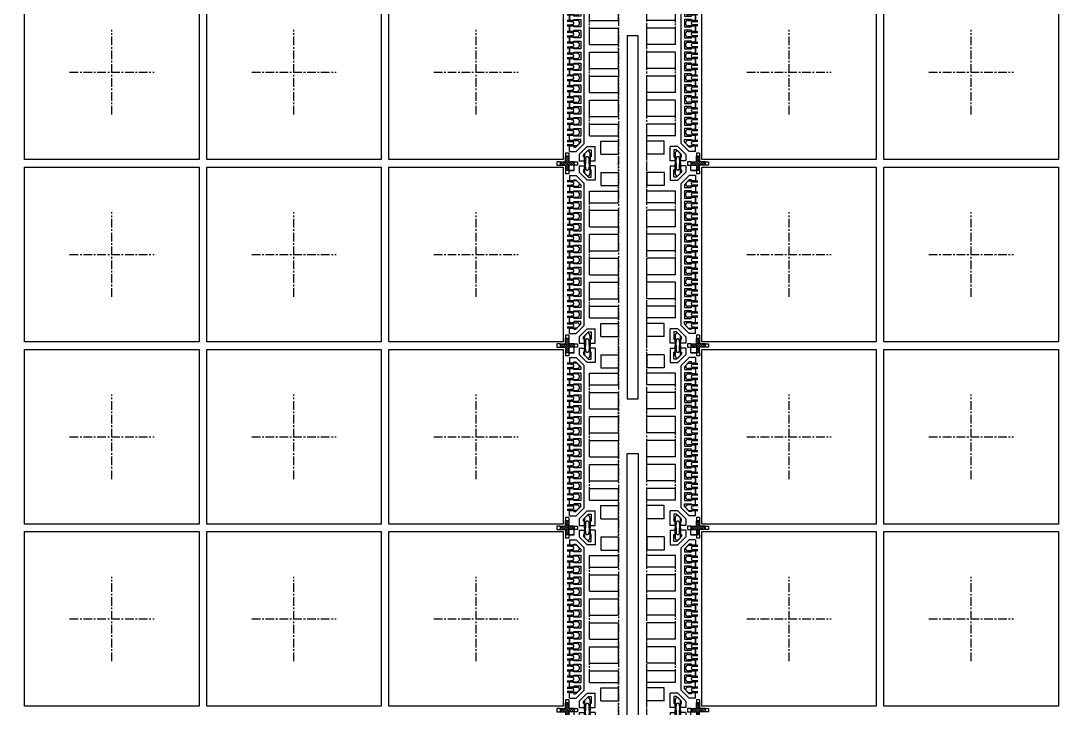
# Model space of a CAD drawing. Extents: x 0 to 864, y 0 to 559.
# Drawn here: x 283.6 to 379.1, y 269.1 to 332.1 of the extents above; entities that cross this region are included whole.
import ezdxf

# ---------------------------------------------------------------- set-up
doc = ezdxf.new("R2010")
doc.units = 0
doc.header["$LTSCALE"] = 12.7
doc.header["$MEASUREMENT"] = 0
for name, pattern in [('CENTER', [2, 1.25, -0.25, 0.25, -0.25]), ('HIDDEN', [0.375, 0.25, -0.125]), ('PHANTOM', [2.5, 1.25, -0.25, 0.25, -0.25, 0.25, -0.25])]:
    doc.linetypes.add(name, pattern=pattern)
doc.layers.get('0').update_dxf_attribs({"linetype": 'CONTINUOUS'})
for name, color, linetype in [('SH-01_CENTER', 2, 'CENTER'), ('SH-01_HATCH', 10, 'CONTINUOUS'), ('SH-01_HIDDEN', 6, 'HIDDEN'), ('SH-01_MISC', 5, 'CONTINUOUS'), ('SH-01_OBJECT', 7, 'CONTINUOUS'), ('SH-01_PHANTOM', 1, 'PHANTOM')]:
    doc.layers.add(name, color=color, linetype=linetype)

# ---------------------------------------------------------------- blocks, each defined once
blk = doc.blocks.new('*U61')
at = {"layer": 'SH-01_CENTER', "ltscale": 0.05}
for p, q in [((0, -3.875), (0, 3.875)), ((-3.875, 0), (3.875, 0))]:
    blk.add_line(p, q, dxfattribs=at)
at = {"layer": 'SH-01_MISC', "ltscale": 0.05}
blk.add_lwpolyline([(-8, 8), (8, 8), (8, -8), (-8, -8)], close=True, dxfattribs=at)
blk = doc.blocks.new('*U62')
at = {"color": 0, "linetype": 'ByBlock', "lineweight": -2, "transparency": 16777216}
for p in [(133.6, 66.8), (150.3, 66.8), (167, 66.8), (133.6, 50.1), (150.3, 50.1), (167, 50.1), (133.6, 33.4), (150.3, 33.4), (167, 33.4), (133.6, 16.7), (150.3, 16.7), (167, 16.7)]:
    blk.add_blockref('*U61', p, dxfattribs=at)
blk = doc.blocks.new('*U59')
at = {"layer": 'SH-01_CENTER', "ltscale": 0.05}
for p, q in [((0, -3.875), (0, 3.875)), ((-3.875, 0), (3.875, 0))]:
    blk.add_line(p, q, dxfattribs=at)
at = {"layer": 'SH-01_MISC', "ltscale": 0.05}
blk.add_lwpolyline([(-8, 8), (8, 8), (8, -8), (-8, -8)], close=True, dxfattribs=at)
blk = doc.blocks.new('*U60')
at = {"color": 0, "linetype": 'ByBlock', "lineweight": -2, "transparency": 16777216}
for p in [(0, 66.8), (16.7, 66.8), (0, 50.1), (16.7, 50.1), (0, 33.4), (16.7, 33.4), (0, 16.7), (16.7, 16.7)]:
    blk.add_blockref('*U59', p, dxfattribs=at)
blk = doc.blocks.new('A$C1BB75304')
at = {"layer": 'SH-01_HIDDEN'}
for p, q in [((1.68, 16.78), (1.68, 15.887)), ((1.68, 15.887), (1.68, 16.43)), ((1.77, 16.33), (1.77, 16.78)), ((1.77, 16.43), (1.77, 16.33)), ((2.09, 16.78), (2.09, 16.33)), ((2.09, 16.33), (2.09, 16.43)), ((2.18, 15.87), (2.18, 16.78)), ((2.18, 16.43), (2.18, 15.87)), ((9.98, 15.87), (9.98, 16.78)), ((9.98, 16.43), (9.98, 15.87)), ((10.07, 16.78), (10.07, 16.33)), ((10.07, 16.33), (10.07, 16.43)), ((10.39, 16.33), (10.39, 16.78)), ((10.39, 16.43), (10.39, 16.33)), ((10.48, 16.78), (10.48, 15.887)), ((10.48, 15.887), (10.48, 16.43)), ((1.937, 15.63), (1.69, 15.877)), ((10.223, 15.63), (10.47, 15.877)), ((0.973, 15.18), (0.08, 15.18)), ((0.53, 15.09), (0.08, 15.09)), ((0.08, 14.77), (0.53, 14.77)), ((0.08, 14.68), (0.99, 14.68)), ((0.973, 15.18), (0.43, 15.18)), ((0.43, 15.09), (0.53, 15.09)), ((0.53, 14.77), (0.43, 14.77)), ((0.43, 14.68), (0.99, 14.68)), ((1.23, 14.923), (0.983, 15.17)), ((10.93, 14.923), (11.177, 15.17)), ((11.73, 14.68), (11.17, 14.68)), ((12.08, 14.68), (11.17, 14.68)), ((11.187, 15.18), (11.73, 15.18)), ((11.187, 15.18), (12.08, 15.18)), ((11.73, 15.09), (11.63, 15.09)), ((11.63, 15.09), (12.08, 15.09)), ((11.63, 14.77), (11.73, 14.77)), ((12.08, 14.77), (11.63, 14.77)), ((0.99, 14.18), (0.08, 14.18)), ((0.53, 14.09), (0.08, 14.09)), ((0.08, 13.77), (0.53, 13.77)), ((0.08, 13.68), (0.99, 13.68)), ((0.99, 14.18), (0.43, 14.18)), ((0.43, 14.09), (0.53, 14.09)), ((0.53, 13.77), (0.43, 13.77)), ((0.43, 13.68), (0.99, 13.68)), ((11.17, 14.18), (11.73, 14.18)), ((11.17, 14.18), (12.08, 14.18)), ((11.73, 13.68), (11.17, 13.68)), ((12.08, 13.68), (11.17, 13.68)), ((11.73, 14.09), (11.63, 14.09)), ((11.63, 14.09), (12.08, 14.09)), ((11.63, 13.77), (11.73, 13.77)), ((12.08, 13.77), (11.63, 13.77)), ((0.99, 13.18), (0.08, 13.18)), ((0.53, 13.09), (0.08, 13.09)), ((0.08, 12.77), (0.53, 12.77)), ((0.08, 12.68), (0.99, 12.68)), ((0.99, 13.18), (0.43, 13.18)), ((0.43, 13.09), (0.53, 13.09)), ((0.53, 12.77), (0.43, 12.77)), ((0.43, 12.68), (0.99, 12.68)), ((11.17, 13.18), (11.73, 13.18)), ((11.17, 13.18), (12.08, 13.18)), ((11.73, 12.68), (11.17, 12.68)), ((12.08, 12.68), (11.17, 12.68)), ((11.73, 13.09), (11.63, 13.09)), ((11.63, 13.09), (12.08, 13.09)), ((11.63, 12.77), (11.73, 12.77)), ((12.08, 12.77), (11.63, 12.77)), ((0.99, 12.18), (0.08, 12.18)), ((0.53, 12.09), (0.08, 12.09)), ((0.08, 11.77), (0.53, 11.77)), ((0.08, 11.68), (0.99, 11.68)), ((0.99, 12.18), (0.43, 12.18)), ((0.43, 12.09), (0.53, 12.09)), ((0.53, 11.77), (0.43, 11.77)), ((0.43, 11.68), (0.99, 11.68)), ((11.17, 12.18), (11.73, 12.18)), ((11.17, 12.18), (12.08, 12.18)), ((11.73, 11.68), (11.17, 11.68)), ((12.08, 11.68), (11.17, 11.68)), ((11.73, 12.09), (11.63, 12.09)), ((11.63, 12.09), (12.08, 12.09)), ((11.63, 11.77), (11.73, 11.77)), ((12.08, 11.77), (11.63, 11.77)), ((0.99, 11.18), (0.08, 11.18)), ((0.53, 11.09), (0.08, 11.09)), ((0.08, 10.77), (0.53, 10.77)), ((0.08, 10.68), (0.99, 10.68)), ((0.99, 11.18), (0.43, 11.18)), ((0.43, 11.09), (0.53, 11.09)), ((0.53, 10.77), (0.43, 10.77)), ((0.43, 10.68), (0.99, 10.68)), ((11.17, 11.18), (11.73, 11.18)), ((11.17, 11.18), (12.08, 11.18)), ((11.73, 10.68), (11.17, 10.68)), ((12.08, 10.68), (11.17, 10.68)), ((11.73, 11.09), (11.63, 11.09)), ((11.63, 11.09), (12.08, 11.09)), ((11.63, 10.77), (11.73, 10.77)), ((12.08, 10.77), (11.63, 10.77)), ((0.99, 10.18), (0.08, 10.18)), ((0.53, 10.09), (0.08, 10.09)), ((0.08, 9.77), (0.53, 9.77)), ((0.08, 9.68), (0.99, 9.68)), ((0.99, 10.18), (0.43, 10.18)), ((0.43, 10.09), (0.53, 10.09)), ((0.53, 9.77), (0.43, 9.77)), ((0.43, 9.68), (0.99, 9.68)), ((11.17, 10.18), (11.73, 10.18)), ((11.17, 10.18), (12.08, 10.18)), ((11.73, 9.68), (11.17, 9.68)), ((12.08, 9.68), (11.17, 9.68)), ((11.73, 10.09), (11.63, 10.09)), ((11.63, 10.09), (12.08, 10.09)), ((11.63, 9.77), (11.73, 9.77)), ((12.08, 9.77), (11.63, 9.77)), ((0.99, 9.18), (0.08, 9.18)), ((0.53, 9.09), (0.08, 9.09)), ((0.08, 8.77), (0.53, 8.77)), ((0.08, 8.68), (0.99, 8.68)), ((0.99, 9.18), (0.43, 9.18)), ((0.43, 9.09), (0.53, 9.09)), ((0.53, 8.77), (0.43, 8.77)), ((0.43, 8.68), (0.99, 8.68)), ((11.17, 9.18), (11.73, 9.18)), ((11.17, 9.18), (12.08, 9.18)), ((11.73, 8.68), (11.17, 8.68)), ((12.08, 8.68), (11.17, 8.68)), ((11.73, 9.09), (11.63, 9.09)), ((11.63, 9.09), (12.08, 9.09)), ((11.63, 8.77), (11.73, 8.77)), ((12.08, 8.77), (11.63, 8.77)), ((0.99, 8.18), (0.08, 8.18)), ((0.53, 8.09), (0.08, 8.09)), ((0.08, 7.77), (0.53, 7.77)), ((0.08, 7.68), (0.99, 7.68)), ((0.99, 8.18), (0.43, 8.18)), ((0.43, 8.09), (0.53, 8.09)), ((0.53, 7.77), (0.43, 7.77)), ((0.43, 7.68), (0.99, 7.68)), ((11.17, 8.18), (11.73, 8.18)), ((11.17, 8.18), (12.08, 8.18)), ((11.73, 7.68), (11.17, 7.68)), ((12.08, 7.68), (11.17, 7.68)), ((11.73, 8.09), (11.63, 8.09)), ((11.63, 8.09), (12.08, 8.09)), ((11.63, 7.77), (11.73, 7.77)), ((12.08, 7.77), (11.63, 7.77)), ((0.99, 7.18), (0.08, 7.18)), ((0.53, 7.09), (0.08, 7.09)), ((0.08, 6.77), (0.53, 6.77)), ((0.99, 7.18), (0.43, 7.18)), ((0.43, 7.09), (0.53, 7.09)), ((0.53, 6.77), (0.43, 6.77)), ((11.17, 7.18), (11.73, 7.18)), ((11.17, 7.18), (12.08, 7.18)), ((11.73, 7.09), (11.63, 7.09)), ((11.63, 7.09), (12.08, 7.09)), ((11.63, 6.77), (11.73, 6.77)), ((12.08, 6.77), (11.63, 6.77)), ((0.08, 6.68), (0.99, 6.68)), ((0.99, 6.18), (0.08, 6.18)), ((0.53, 6.09), (0.08, 6.09)), ((0.08, 5.77), (0.53, 5.77)), ((0.43, 6.68), (0.99, 6.68)), ((0.99, 6.18), (0.43, 6.18)), ((0.43, 6.09), (0.53, 6.09)), ((0.53, 5.77), (0.43, 5.77)), ((11.73, 6.68), (11.17, 6.68)), ((12.08, 6.68), (11.17, 6.68)), ((11.17, 6.18), (11.73, 6.18)), ((11.17, 6.18), (12.08, 6.18)), ((11.73, 6.09), (11.63, 6.09)), ((11.63, 6.09), (12.08, 6.09)), ((11.63, 5.77), (11.73, 5.77)), ((12.08, 5.77), (11.63, 5.77)), ((0.08, 5.68), (0.99, 5.68)), ((0.99, 5.18), (0.08, 5.18)), ((0.53, 5.09), (0.08, 5.09)), ((0.43, 5.68), (0.99, 5.68)), ((0.99, 5.18), (0.43, 5.18)), ((0.43, 5.09), (0.53, 5.09)), ((11.73, 5.68), (11.17, 5.68)), ((12.08, 5.68), (11.17, 5.68)), ((11.17, 5.18), (11.73, 5.18)), ((11.17, 5.18), (12.08, 5.18)), ((11.73, 5.09), (11.63, 5.09)), ((11.63, 5.09), (12.08, 5.09)), ((0.08, 4.77), (0.53, 4.77)), ((0.08, 4.68), (0.99, 4.68)), ((0.99, 4.18), (0.08, 4.18)), ((0.53, 4.09), (0.08, 4.09)), ((0.53, 4.77), (0.43, 4.77)), ((0.43, 4.68), (0.99, 4.68)), ((0.99, 4.18), (0.43, 4.18)), ((0.43, 4.09), (0.53, 4.09)), ((11.73, 4.68), (11.17, 4.68)), ((12.08, 4.68), (11.17, 4.68)), ((11.17, 4.18), (11.73, 4.18)), ((11.17, 4.18), (12.08, 4.18)), ((11.63, 4.77), (11.73, 4.77)), ((12.08, 4.77), (11.63, 4.77)), ((11.73, 4.09), (11.63, 4.09)), ((11.63, 4.09), (12.08, 4.09)), ((0.08, 3.77), (0.53, 3.77)), ((0.08, 3.68), (0.99, 3.68)), ((0.99, 3.18), (0.08, 3.18)), ((0.53, 3.09), (0.08, 3.09)), ((0.53, 3.77), (0.43, 3.77)), ((0.43, 3.68), (0.99, 3.68)), ((0.99, 3.18), (0.43, 3.18)), ((0.43, 3.09), (0.53, 3.09)), ((11.73, 3.68), (11.17, 3.68)), ((12.08, 3.68), (11.17, 3.68)), ((11.17, 3.18), (11.73, 3.18)), ((11.17, 3.18), (12.08, 3.18)), ((11.63, 3.77), (11.73, 3.77)), ((12.08, 3.77), (11.63, 3.77)), ((11.73, 3.09), (11.63, 3.09)), ((11.63, 3.09), (12.08, 3.09)), ((0.08, 2.77), (0.53, 2.77)), ((0.08, 2.68), (0.99, 2.68)), ((0.08, 2.18), (0.99, 2.18)), ((0.08, 2.09), (0.53, 2.09)), ((0.53, 2.77), (0.43, 2.77)), ((0.43, 2.68), (0.99, 2.68)), ((0.43, 2.18), (0.99, 2.18)), ((0.53, 2.09), (0.43, 2.09)), ((1.23, 1.937), (0.983, 1.69)), ((10.93, 1.937), (11.177, 1.69)), ((11.73, 2.68), (11.17, 2.68)), ((12.08, 2.68), (11.17, 2.68)), ((11.73, 2.18), (11.17, 2.18)), ((12.08, 2.18), (11.17, 2.18)), ((11.63, 2.77), (11.73, 2.77)), ((12.08, 2.77), (11.63, 2.77)), ((11.63, 2.09), (11.73, 2.09)), ((12.08, 2.09), (11.63, 2.09)), ((0.53, 1.77), (0.08, 1.77)), ((0.973, 1.68), (0.08, 1.68)), ((0.43, 1.77), (0.53, 1.77)), ((0.973, 1.68), (0.43, 1.68)), ((1.68, 0.973), (1.68, 0.43)), ((1.68, 0.08), (1.68, 0.973)), ((1.937, 1.23), (1.69, 0.983)), ((2.18, 0.43), (2.18, 0.99)), ((2.18, 0.99), (2.18, 0.08)), ((9.98, 0.43), (9.98, 0.99)), ((9.98, 0.99), (9.98, 0.08)), ((10.223, 1.23), (10.47, 0.983)), ((10.48, 0.973), (10.48, 0.43)), ((10.48, 0.08), (10.48, 0.973)), ((11.187, 1.68), (11.73, 1.68)), ((11.187, 1.68), (12.08, 1.68)), ((11.73, 1.77), (11.63, 1.77)), ((11.63, 1.77), (12.08, 1.77)), ((1.77, 0.43), (1.77, 0.53)), ((1.77, 0.53), (1.77, 0.08)), ((2.09, 0.53), (2.09, 0.43)), ((2.09, 0.08), (2.09, 0.53)), ((10.07, 0.53), (10.07, 0.43)), ((10.07, 0.08), (10.07, 0.53)), ((10.39, 0.43), (10.39, 0.53)), ((10.39, 0.53), (10.39, 0.08))]:
    blk.add_line(p, q, dxfattribs=at)
at = {"layer": 'SH-01_HIDDEN', "ltscale": 0.05}
for p, q in [((4.78, 14.247), (4.78, 16.78)), ((7.38, 14.247), (7.38, 16.78)), ((2.13, 12.48), (2.13, 13.18)), ((10.03, 12.48), (10.03, 13.18)), ((4.78, 10.28), (4.78, 10.98)), ((7.38, 10.28), (7.38, 10.98)), ((2.13, 8.08), (2.13, 8.78)), ((10.03, 8.08), (10.03, 8.78)), ((4.78, 5.88), (4.78, 6.58)), ((7.38, 5.88), (7.38, 6.58)), ((2.13, 3.68), (2.13, 4.38)), ((10.03, 3.68), (10.03, 4.38)), ((4.78, 0.08), (4.78, 2.613)), ((7.38, 0.08), (7.38, 2.613))]:
    blk.add_line(p, q, dxfattribs=at)
at = {"layer": 'SH-01_HIDDEN'}
for centre, radius, start, end in [((1.93, 16.33), 0.16, 180, 0), ((10.23, 16.33), 0.16, 180, 0), ((1.922, 15.888), 0.259, 273.34883, 355.91593), ((10.238, 15.888), 0.259, 184.08407, 266.65117), ((0.53, 14.93), 0.16, 270, 90), ((0.972, 14.938), 0.259, 274.08407, 356.65117), ((11.188, 14.938), 0.259, 183.34883, 265.91593), ((11.63, 14.93), 0.16, 90, 270), ((0.53, 13.93), 0.16, 270, 90), ((0.972, 13.923), 0.258, 1.65147, 86.01047), ((0.972, 13.937), 0.258, 273.99017, 358.34833), ((11.188, 13.923), 0.258, 93.98953, 178.34853), ((11.188, 13.937), 0.258, 181.65167, 266.00983), ((11.63, 13.93), 0.16, 90, 270), ((0.53, 12.93), 0.16, 270, 90), ((0.972, 12.923), 0.258, 1.65147, 86.01047), ((0.972, 12.937), 0.258, 273.99017, 358.34833), ((11.188, 12.923), 0.258, 93.98953, 178.34853), ((11.188, 12.937), 0.258, 181.65167, 266.00983), ((11.63, 12.93), 0.16, 90, 270), ((0.53, 11.93), 0.16, 270, 90), ((0.972, 11.923), 0.258, 1.65147, 86.01047), ((0.972, 11.937), 0.258, 273.99017, 358.34833), ((11.188, 11.923), 0.258, 93.98953, 178.34853), ((11.188, 11.937), 0.258, 181.65167, 266.00983), ((11.63, 11.93), 0.16, 90, 270), ((0.53, 10.93), 0.16, 270, 90), ((0.972, 10.923), 0.258, 1.65147, 86.01047), ((0.972, 10.937), 0.258, 273.99017, 358.34833), ((11.188, 10.923), 0.258, 93.98953, 178.34853), ((11.188, 10.937), 0.258, 181.65167, 266.00983), ((11.63, 10.93), 0.16, 90, 270), ((0.53, 9.93), 0.16, 270, 90), ((0.972, 9.923), 0.258, 1.65147, 86.01047), ((0.972, 9.937), 0.258, 273.99017, 358.34833), ((11.188, 9.923), 0.258, 93.98953, 178.34853), ((11.188, 9.937), 0.258, 181.65167, 266.00983), ((11.63, 9.93), 0.16, 90, 270), ((0.53, 8.93), 0.16, 270, 90), ((0.972, 8.923), 0.258, 1.65147, 86.01047), ((0.972, 8.937), 0.258, 273.99017, 358.34833), ((11.188, 8.923), 0.258, 93.98953, 178.34853), ((11.188, 8.937), 0.258, 181.65167, 266.00983), ((11.63, 8.93), 0.16, 90, 270), ((0.53, 7.93), 0.16, 270, 90), ((0.972, 7.923), 0.258, 1.65147, 86.01047), ((0.972, 7.937), 0.258, 273.99017, 358.34833), ((11.188, 7.923), 0.258, 93.98953, 178.34853), ((11.188, 7.937), 0.258, 181.65167, 266.00983), ((11.63, 7.93), 0.16, 90, 270), ((0.53, 6.93), 0.16, 270, 90), ((0.972, 6.923), 0.258, 1.65147, 86.01047), ((0.972, 6.937), 0.258, 273.99017, 358.34833), ((11.188, 6.923), 0.258, 93.98953, 178.34853), ((11.188, 6.937), 0.258, 181.65167, 266.00983), ((11.63, 6.93), 0.16, 90, 270), ((0.53, 5.93), 0.16, 270, 90), ((0.972, 5.923), 0.258, 1.65147, 86.01047), ((0.972, 5.937), 0.258, 273.99017, 358.34833), ((11.188, 5.923), 0.258, 93.98953, 178.34853), ((11.188, 5.937), 0.258, 181.65167, 266.00983), ((11.63, 5.93), 0.16, 90, 270), ((0.53, 4.93), 0.16, 270, 90), ((0.972, 4.923), 0.258, 1.65147, 86.01047), ((0.972, 4.937), 0.258, 273.99017, 358.34833), ((11.188, 4.923), 0.258, 93.98953, 178.34853), ((11.188, 4.937), 0.258, 181.65167, 266.00983), ((11.63, 4.93), 0.16, 90, 270), ((0.53, 3.93), 0.16, 270, 90), ((0.972, 3.923), 0.258, 1.65147, 86.01047), ((0.972, 3.937), 0.258, 273.99017, 358.34833), ((11.188, 3.923), 0.258, 93.98953, 178.34853), ((11.188, 3.937), 0.258, 181.65167, 266.00983), ((11.63, 3.93), 0.16, 90, 270), ((0.53, 2.93), 0.16, 270, 90), ((0.972, 2.923), 0.258, 1.65147, 86.01047), ((0.972, 2.937), 0.258, 273.99017, 358.34833), ((11.188, 2.923), 0.258, 93.98953, 178.34853), ((11.188, 2.937), 0.258, 181.65167, 266.00983), ((11.63, 2.93), 0.16, 90, 270), ((0.53, 1.93), 0.16, 270, 90), ((0.972, 1.922), 0.259, 3.34883, 85.91593), ((11.188, 1.922), 0.259, 94.08407, 176.65117), ((11.63, 1.93), 0.16, 90, 270), ((1.922, 0.972), 0.259, 4.08407, 86.65117), ((10.238, 0.972), 0.259, 93.34883, 175.91593), ((1.93, 0.53), 0.16, 0, 180), ((10.23, 0.53), 0.16, 0, 180)]:
    blk.add_arc(centre, radius, start, end, dxfattribs=at)
at = {"layer": 'SH-01_OBJECT', "ltscale": 0.05}
for p, q in [((0.73, 16.63), (0.23, 16.63)), ((0.23, 16.63), (0.23, 16.13)), ((0.73, 16.63), (0.23, 16.63)), ((0.23, 16.63), (0.23, 16.13)), ((1.18, 16.555), (1.68, 16.555)), ((2.64, 16.555), (2.18, 16.555)), ((2.64, 16.555), (2.64, 15.23)), ((9.52, 16.555), (9.52, 15.23)), ((9.52, 16.555), (9.98, 16.555)), ((10.98, 16.555), (10.48, 16.555)), ((11.43, 16.63), (11.93, 16.63)), ((11.43, 16.63), (11.93, 16.63)), ((11.93, 16.63), (11.93, 16.13)), ((11.93, 16.63), (11.93, 16.13)), ((0.305, 15.68), (0.305, 15.18)), ((0.305, 15.68), (0.897, 15.68)), ((3.18, 15.947), (4.78, 15.947)), ((8.98, 15.947), (7.38, 15.947)), ((11.855, 15.68), (11.263, 15.68)), ((11.855, 15.68), (11.855, 15.18)), ((0.305, 14.68), (0.305, 14.18)), ((3.18, 14.747), (4.78, 14.747)), ((8.98, 14.747), (7.38, 14.747)), ((11.855, 14.68), (11.855, 14.18)), ((0.305, 13.18), (0.305, 13.68)), ((0.305, 13.68), (0.305, 13.18)), ((2.13, 14.247), (4.78, 14.247)), ((4.78, 13.18), (4.78, 14.247)), ((10.03, 14.247), (7.38, 14.247)), ((7.38, 13.18), (7.38, 14.247)), ((11.855, 13.18), (11.855, 13.68)), ((11.855, 13.68), (11.855, 13.18)), ((0.305, 12.18), (0.305, 12.68)), ((0.305, 12.68), (0.305, 12.18)), ((2.13, 13.18), (4.78, 13.18)), ((2.13, 12.48), (4.78, 12.48)), ((4.78, 10.98), (4.78, 12.48)), ((10.03, 13.18), (7.38, 13.18)), ((7.38, 10.98), (7.38, 12.48)), ((10.03, 12.48), (7.38, 12.48)), ((11.855, 12.18), (11.855, 12.68)), ((11.855, 12.68), (11.855, 12.18)), ((0.305, 11.18), (0.305, 11.68)), ((0.305, 11.68), (0.305, 11.18)), ((11.855, 11.18), (11.855, 11.68)), ((11.855, 11.68), (11.855, 11.18)), ((0.305, 10.18), (0.305, 10.68)), ((0.305, 10.68), (0.305, 10.18)), ((2.13, 10.98), (4.78, 10.98)), ((10.03, 10.98), (7.38, 10.98)), ((11.855, 10.18), (11.855, 10.68)), ((11.855, 10.68), (11.855, 10.18)), ((0.305, 9.18), (0.305, 9.68)), ((0.305, 9.68), (0.305, 9.18)), ((2.13, 10.28), (4.78, 10.28)), ((4.78, 8.78), (4.78, 10.28)), ((4.78, 8.78), (4.78, 10.28)), ((7.38, 8.78), (7.38, 10.28)), ((10.03, 10.28), (7.38, 10.28)), ((7.38, 8.78), (7.38, 10.28)), ((11.855, 9.18), (11.855, 9.68)), ((11.855, 9.68), (11.855, 9.18)), ((0.305, 8.18), (0.305, 8.68)), ((0.305, 8.68), (0.305, 8.18)), ((2.13, 8.78), (4.78, 8.78)), ((10.03, 8.78), (7.38, 8.78)), ((11.855, 8.18), (11.855, 8.68)), ((11.855, 8.68), (11.855, 8.18)), ((0.305, 7.18), (0.305, 7.68)), ((0.305, 7.68), (0.305, 7.18)), ((2.13, 8.08), (4.78, 8.08)), ((4.78, 6.58), (4.78, 8.08)), ((7.38, 6.58), (7.38, 8.08)), ((10.03, 8.08), (7.38, 8.08)), ((11.855, 7.18), (11.855, 7.68)), ((11.855, 7.68), (11.855, 7.18)), ((0.305, 6.18), (0.305, 6.68)), ((0.305, 6.68), (0.305, 6.18)), ((2.13, 6.58), (4.78, 6.58)), ((2.13, 5.88), (4.78, 5.88)), ((4.78, 4.38), (4.78, 5.88)), ((10.03, 6.58), (7.38, 6.58)), ((7.38, 4.38), (7.38, 5.88)), ((10.03, 5.88), (7.38, 5.88)), ((11.855, 6.18), (11.855, 6.68)), ((11.855, 6.68), (11.855, 6.18)), ((0.305, 5.18), (0.305, 5.68)), ((0.305, 5.68), (0.305, 5.18)), ((11.855, 5.18), (11.855, 5.68)), ((11.855, 5.68), (11.855, 5.18)), ((0.305, 4.18), (0.305, 4.68)), ((0.305, 4.68), (0.305, 4.18)), ((2.13, 4.38), (4.78, 4.38)), ((10.03, 4.38), (7.38, 4.38)), ((11.855, 4.18), (11.855, 4.68)), ((11.855, 4.68), (11.855, 4.18)), ((0.305, 3.18), (0.305, 3.68)), ((0.305, 3.68), (0.305, 3.18)), ((2.13, 3.68), (4.78, 3.68)), ((4.78, 2.613), (4.78, 3.68)), ((7.38, 2.613), (7.38, 3.68)), ((10.03, 3.68), (7.38, 3.68)), ((11.855, 3.18), (11.855, 3.68)), ((11.855, 3.68), (11.855, 3.18)), ((0.305, 2.18), (0.305, 2.68)), ((0.305, 2.18), (0.305, 2.68)), ((2.13, 2.613), (4.78, 2.613)), ((3.18, 2.113), (4.78, 2.113)), ((10.03, 2.613), (7.38, 2.613)), ((8.98, 2.113), (7.38, 2.113)), ((11.855, 2.18), (11.855, 2.68)), ((11.855, 2.18), (11.855, 2.68)), ((0.305, 1.18), (0.305, 1.68)), ((1.913, 1.63), (2.64, 1.63)), ((2.64, 0.305), (2.64, 1.63)), ((9.52, 0.305), (9.52, 1.63)), ((10.247, 1.63), (9.52, 1.63)), ((11.855, 1.18), (11.855, 1.68)), ((1.18, 0.305), (1.68, 0.305)), ((2.18, 0.305), (2.64, 0.305)), ((3.18, 0.913), (4.78, 0.913)), ((8.98, 0.913), (7.38, 0.913)), ((9.98, 0.305), (9.52, 0.305)), ((10.98, 0.305), (10.48, 0.305))]:
    blk.add_line(p, q, dxfattribs=at)
at = {"layer": 'SH-01_OBJECT', "linetype": 'Continuous'}
for p, q in [((0.73, 16.13), (0.73, 16.63)), ((11.43, 16.13), (11.43, 16.63)), ((0.73, 16.13), (0.23, 16.13)), ((3.18, 15.947), (3.18, 14.747)), ((4.78, 15.947), (4.78, 14.747)), ((7.38, 15.947), (7.38, 14.747)), ((8.98, 15.947), (8.98, 14.747)), ((11.43, 16.13), (11.93, 16.13)), ((2.13, 13.18), (2.13, 14.247)), ((10.03, 13.18), (10.03, 14.247)), ((2.13, 10.98), (2.13, 12.48)), ((10.03, 10.98), (10.03, 12.48)), ((2.13, 8.78), (2.13, 10.28)), ((10.03, 8.78), (10.03, 10.28)), ((2.13, 6.58), (2.13, 8.08)), ((10.03, 6.58), (10.03, 8.08)), ((2.13, 4.38), (2.13, 5.88)), ((10.03, 4.38), (10.03, 5.88)), ((2.13, 2.613), (2.13, 3.68)), ((10.03, 2.613), (10.03, 3.68)), ((3.18, 0.913), (3.18, 2.113)), ((4.78, 0.913), (4.78, 2.113)), ((7.38, 0.913), (7.38, 2.113)), ((8.98, 0.913), (8.98, 2.113))]:
    blk.add_line(p, q, dxfattribs=at)
at = {"layer": 'SH-01_OBJECT'}
for p, q in [((0.73, 16.13), (0.73, 16.63)), ((1.18, 16.555), (1.18, 15.963)), ((1.68, 16.555), (1.68, 16.18)), ((2.18, 16.18), (2.18, 16.555)), ((9.98, 16.18), (9.98, 16.555)), ((10.48, 16.555), (10.48, 16.18)), ((10.98, 16.555), (10.98, 15.963)), ((11.43, 16.13), (11.43, 16.63)), ((0.23, 16.13), (0.73, 16.13)), ((0.68, 15.18), (0.68, 15.28)), ((0.68, 15.28), (0.873, 15.28)), ((0.873, 15.28), (1.33, 14.823)), ((1.63, 14.947), (0.897, 15.68)), ((1.18, 15.963), (1.913, 15.23)), ((1.68, 16.18), (1.58, 16.18)), ((1.58, 16.18), (1.58, 15.987)), ((1.58, 15.987), (2.037, 15.53)), ((2.037, 15.53), (2.28, 15.53)), ((2.28, 16.18), (2.18, 16.18)), ((2.28, 15.53), (2.28, 16.18)), ((9.88, 15.53), (9.88, 16.18)), ((9.88, 16.18), (9.98, 16.18)), ((10.123, 15.53), (9.88, 15.53)), ((10.58, 15.987), (10.123, 15.53)), ((10.98, 15.963), (10.247, 15.23)), ((10.48, 16.18), (10.58, 16.18)), ((10.53, 14.947), (11.263, 15.68)), ((10.58, 16.18), (10.58, 15.987)), ((11.287, 15.28), (10.83, 14.823)), ((11.48, 15.28), (11.287, 15.28)), ((11.93, 16.13), (11.43, 16.13)), ((11.48, 15.18), (11.48, 15.28)), ((0.305, 15.18), (0.68, 15.18)), ((0.68, 14.68), (0.305, 14.68)), ((0.68, 14.58), (0.68, 14.68)), ((1.33, 14.58), (0.68, 14.58)), ((1.33, 14.823), (1.33, 14.58)), ((1.63, 1.913), (1.63, 14.947)), ((2.64, 15.23), (1.913, 15.23)), ((9.52, 15.23), (10.247, 15.23)), ((10.53, 1.913), (10.53, 14.947)), ((10.83, 14.823), (10.83, 14.58)), ((10.83, 14.58), (11.48, 14.58)), ((11.855, 15.18), (11.48, 15.18)), ((11.48, 14.58), (11.48, 14.68)), ((11.48, 14.68), (11.855, 14.68)), ((0.305, 14.18), (0.68, 14.18)), ((0.68, 13.68), (0.305, 13.68)), ((0.68, 14.18), (0.68, 14.28)), ((0.68, 14.28), (1.33, 14.28)), ((0.68, 13.58), (0.68, 13.68)), ((1.33, 13.58), (0.68, 13.58)), ((1.33, 14.28), (1.33, 13.58)), ((11.48, 14.28), (10.83, 14.28)), ((10.83, 14.28), (10.83, 13.58)), ((10.83, 13.58), (11.48, 13.58)), ((11.48, 14.18), (11.48, 14.28)), ((11.855, 14.18), (11.48, 14.18)), ((11.48, 13.58), (11.48, 13.68)), ((11.48, 13.68), (11.855, 13.68)), ((0.305, 13.18), (0.68, 13.18)), ((0.68, 12.68), (0.305, 12.68)), ((0.68, 13.18), (0.68, 13.28)), ((0.68, 13.28), (1.33, 13.28)), ((0.68, 12.58), (0.68, 12.68)), ((1.33, 12.58), (0.68, 12.58)), ((1.33, 13.28), (1.33, 12.58)), ((11.48, 13.28), (10.83, 13.28)), ((10.83, 13.28), (10.83, 12.58)), ((10.83, 12.58), (11.48, 12.58)), ((11.48, 13.18), (11.48, 13.28)), ((11.855, 13.18), (11.48, 13.18)), ((11.48, 12.58), (11.48, 12.68)), ((11.48, 12.68), (11.855, 12.68)), ((0.305, 12.18), (0.68, 12.18)), ((0.68, 11.68), (0.305, 11.68)), ((0.68, 12.18), (0.68, 12.28)), ((0.68, 12.28), (1.33, 12.28)), ((0.68, 11.58), (0.68, 11.68)), ((1.33, 11.58), (0.68, 11.58)), ((1.33, 12.28), (1.33, 11.58)), ((11.48, 12.28), (10.83, 12.28)), ((10.83, 12.28), (10.83, 11.58)), ((10.83, 11.58), (11.48, 11.58)), ((11.48, 12.18), (11.48, 12.28)), ((11.855, 12.18), (11.48, 12.18)), ((11.48, 11.58), (11.48, 11.68)), ((11.48, 11.68), (11.855, 11.68)), ((0.305, 11.18), (0.68, 11.18)), ((0.68, 10.68), (0.305, 10.68)), ((0.68, 11.18), (0.68, 11.28)), ((0.68, 11.28), (1.33, 11.28)), ((0.68, 10.58), (0.68, 10.68)), ((1.33, 10.58), (0.68, 10.58)), ((1.33, 11.28), (1.33, 10.58)), ((11.48, 11.28), (10.83, 11.28)), ((10.83, 11.28), (10.83, 10.58)), ((10.83, 10.58), (11.48, 10.58)), ((11.48, 11.18), (11.48, 11.28)), ((11.855, 11.18), (11.48, 11.18)), ((11.48, 10.58), (11.48, 10.68)), ((11.48, 10.68), (11.855, 10.68)), ((0.305, 10.18), (0.68, 10.18)), ((0.68, 9.68), (0.305, 9.68)), ((0.68, 10.18), (0.68, 10.28)), ((0.68, 10.28), (1.33, 10.28)), ((0.68, 9.58), (0.68, 9.68)), ((1.33, 9.58), (0.68, 9.58)), ((1.33, 10.28), (1.33, 9.58)), ((11.48, 10.28), (10.83, 10.28)), ((10.83, 10.28), (10.83, 9.58)), ((10.83, 9.58), (11.48, 9.58)), ((11.48, 10.18), (11.48, 10.28)), ((11.855, 10.18), (11.48, 10.18)), ((11.48, 9.58), (11.48, 9.68)), ((11.48, 9.68), (11.855, 9.68)), ((0.305, 9.18), (0.68, 9.18)), ((0.68, 8.68), (0.305, 8.68)), ((0.68, 9.18), (0.68, 9.28)), ((0.68, 9.28), (1.33, 9.28)), ((0.68, 8.58), (0.68, 8.68)), ((1.33, 9.28), (1.33, 8.58)), ((11.48, 9.28), (10.83, 9.28)), ((10.83, 9.28), (10.83, 8.58)), ((11.48, 9.18), (11.48, 9.28)), ((11.855, 9.18), (11.48, 9.18)), ((11.48, 8.58), (11.48, 8.68)), ((11.48, 8.68), (11.855, 8.68)), ((0.305, 8.18), (0.68, 8.18)), ((0.68, 7.68), (0.305, 7.68)), ((1.33, 8.58), (0.68, 8.58)), ((0.68, 8.18), (0.68, 8.28)), ((0.68, 8.28), (1.33, 8.28)), ((0.68, 7.58), (0.68, 7.68)), ((1.33, 8.28), (1.33, 7.58)), ((10.83, 8.58), (11.48, 8.58)), ((11.48, 8.28), (10.83, 8.28)), ((10.83, 8.28), (10.83, 7.58)), ((11.48, 8.18), (11.48, 8.28)), ((11.855, 8.18), (11.48, 8.18)), ((11.48, 7.58), (11.48, 7.68)), ((11.48, 7.68), (11.855, 7.68)), ((0.305, 7.18), (0.68, 7.18)), ((1.33, 7.58), (0.68, 7.58)), ((0.68, 7.18), (0.68, 7.28)), ((0.68, 7.28), (1.33, 7.28)), ((1.33, 7.28), (1.33, 6.58)), ((10.83, 7.58), (11.48, 7.58)), ((11.48, 7.28), (10.83, 7.28)), ((10.83, 7.28), (10.83, 6.58)), ((11.48, 7.18), (11.48, 7.28)), ((11.855, 7.18), (11.48, 7.18)), ((0.68, 6.68), (0.305, 6.68)), ((0.305, 6.18), (0.68, 6.18)), ((0.68, 6.58), (0.68, 6.68)), ((1.33, 6.58), (0.68, 6.58)), ((0.68, 6.18), (0.68, 6.28)), ((0.68, 6.28), (1.33, 6.28)), ((1.33, 6.28), (1.33, 5.58)), ((10.83, 6.58), (11.48, 6.58)), ((11.48, 6.28), (10.83, 6.28)), ((10.83, 6.28), (10.83, 5.58)), ((11.48, 6.58), (11.48, 6.68)), ((11.48, 6.68), (11.855, 6.68)), ((11.48, 6.18), (11.48, 6.28)), ((11.855, 6.18), (11.48, 6.18)), ((0.68, 5.68), (0.305, 5.68)), ((0.305, 5.18), (0.68, 5.18)), ((0.68, 5.58), (0.68, 5.68)), ((1.33, 5.58), (0.68, 5.58)), ((0.68, 5.18), (0.68, 5.28)), ((0.68, 5.28), (1.33, 5.28)), ((1.33, 5.28), (1.33, 4.58)), ((10.83, 5.58), (11.48, 5.58)), ((11.48, 5.28), (10.83, 5.28)), ((10.83, 5.28), (10.83, 4.58)), ((11.48, 5.58), (11.48, 5.68)), ((11.48, 5.68), (11.855, 5.68)), ((11.48, 5.18), (11.48, 5.28)), ((11.855, 5.18), (11.48, 5.18)), ((0.68, 4.68), (0.305, 4.68)), ((0.305, 4.18), (0.68, 4.18)), ((0.68, 4.58), (0.68, 4.68)), ((1.33, 4.58), (0.68, 4.58)), ((0.68, 4.18), (0.68, 4.28)), ((0.68, 4.28), (1.33, 4.28)), ((1.33, 4.28), (1.33, 3.58)), ((10.83, 4.58), (11.48, 4.58)), ((11.48, 4.28), (10.83, 4.28)), ((10.83, 4.28), (10.83, 3.58)), ((11.48, 4.58), (11.48, 4.68)), ((11.48, 4.68), (11.855, 4.68)), ((11.48, 4.18), (11.48, 4.28)), ((11.855, 4.18), (11.48, 4.18)), ((0.68, 3.68), (0.305, 3.68)), ((0.305, 3.18), (0.68, 3.18)), ((0.68, 3.58), (0.68, 3.68)), ((1.33, 3.58), (0.68, 3.58)), ((0.68, 3.18), (0.68, 3.28)), ((0.68, 3.28), (1.33, 3.28)), ((1.33, 3.28), (1.33, 2.58)), ((10.83, 3.58), (11.48, 3.58)), ((11.48, 3.28), (10.83, 3.28)), ((10.83, 3.28), (10.83, 2.58)), ((11.48, 3.58), (11.48, 3.68)), ((11.48, 3.68), (11.855, 3.68)), ((11.48, 3.18), (11.48, 3.28)), ((11.855, 3.18), (11.48, 3.18)), ((0.68, 2.68), (0.305, 2.68)), ((0.68, 2.18), (0.305, 2.18)), ((0.68, 2.58), (0.68, 2.68)), ((1.33, 2.58), (0.68, 2.58)), ((0.68, 2.28), (0.68, 2.18)), ((1.33, 2.28), (0.68, 2.28)), ((0.873, 1.58), (1.33, 2.037)), ((0.897, 1.18), (1.63, 1.913)), ((1.33, 2.037), (1.33, 2.28)), ((11.263, 1.18), (10.53, 1.913)), ((10.83, 2.58), (11.48, 2.58)), ((10.83, 2.037), (10.83, 2.28)), ((10.83, 2.28), (11.48, 2.28)), ((11.287, 1.58), (10.83, 2.037)), ((11.48, 2.58), (11.48, 2.68)), ((11.48, 2.68), (11.855, 2.68)), ((11.48, 2.28), (11.48, 2.18)), ((11.48, 2.18), (11.855, 2.18)), ((0.305, 1.68), (0.68, 1.68)), ((0.305, 1.18), (0.897, 1.18)), ((0.68, 1.68), (0.68, 1.58)), ((0.68, 1.58), (0.873, 1.58)), ((1.913, 1.63), (1.18, 0.897)), ((1.58, 0.873), (2.037, 1.33)), ((2.037, 1.33), (2.28, 1.33)), ((2.28, 1.33), (2.28, 0.68)), ((10.123, 1.33), (9.88, 1.33)), ((9.88, 1.33), (9.88, 0.68)), ((10.58, 0.873), (10.123, 1.33)), ((10.247, 1.63), (10.98, 0.897)), ((11.855, 1.18), (11.263, 1.18)), ((11.48, 1.58), (11.287, 1.58)), ((11.855, 1.68), (11.48, 1.68)), ((11.48, 1.68), (11.48, 1.58)), ((1.18, 0.897), (1.18, 0.305)), ((1.58, 0.68), (1.58, 0.873)), ((1.68, 0.68), (1.58, 0.68)), ((1.68, 0.305), (1.68, 0.68)), ((2.28, 0.68), (2.18, 0.68)), ((2.18, 0.68), (2.18, 0.305)), ((9.88, 0.68), (9.98, 0.68)), ((9.98, 0.68), (9.98, 0.305)), ((10.48, 0.305), (10.48, 0.68)), ((10.48, 0.68), (10.58, 0.68)), ((10.58, 0.68), (10.58, 0.873)), ((10.98, 0.897), (10.98, 0.305))]:
    blk.add_line(p, q, dxfattribs=at)
blk = doc.blocks.new('A$C1BE279AF')
at = {"layer": 'SH-01_HATCH', "ltscale": 0.05}
h = blk.add_hatch(dxfattribs=at)
h.set_pattern_fill('ANSI31', color=10)
h.set_pattern_definition([(45, (2.30032, -1.11), (-0.0883883, 0.0883883), [])])
h.paths.add_polyline_path([(1.69, 1.19), (1.19, 1.19), (1.19, 1.69), (0.89, 1.69), (0.89, 1.19), (0.39, 1.19), (0.39, 0.89), (0.89, 0.89), (0.89, 0.39), (1.19, 0.39), (1.19, 0.89), (1.69, 0.89)])
at = {"layer": 'SH-01_HIDDEN'}
for p, q in [((0.89, 1.99), (1.19, 1.99)), ((0.89, 1.99), (0.89, 1.69)), ((1.19, 1.99), (1.19, 1.69)), ((0.09, 1.19), (0.09, 0.89)), ((0.39, 1.19), (0.09, 1.19)), ((1.69, 1.19), (1.99, 1.19)), ((1.99, 1.19), (1.99, 0.89)), ((0.09, 0.89), (0.39, 0.89)), ((0.89, 0.39), (0.89, 0.09)), ((0.89, 0.09), (1.19, 0.09)), ((1.19, 0.39), (1.19, 0.09)), ((1.99, 0.89), (1.69, 0.89))]:
    blk.add_line(p, q, dxfattribs=at)
at = {"layer": 'SH-01_OBJECT'}
for p, q in [((0.39, 1.19), (0.39, 0.89)), ((0.39, 1.19), (0.89, 1.19)), ((0.89, 1.69), (1.19, 1.69)), ((0.89, 1.69), (0.89, 1.19)), ((1.19, 1.19), (1.19, 1.69)), ((1.69, 1.19), (1.19, 1.19)), ((1.69, 1.19), (1.69, 0.89)), ((0.39, 0.89), (0.89, 0.89)), ((0.89, 0.39), (0.89, 0.89)), ((0.89, 0.89), (0.89, 0.89)), ((0.89, 0.39), (1.19, 0.39)), ((1.69, 0.89), (1.19, 0.89)), ((1.19, 0.89), (1.19, 0.89)), ((1.19, 0.89), (1.19, 0.39))]:
    blk.add_line(p, q, dxfattribs=at)

msp = doc.modelspace()

# ---------------------------------------------------------------- linework, layer by layer
at = {"layer": 'SH-01_OBJECT', "ltscale": 0.05}
for points in [[(339.23073, 330.71745), (339.23073, 297.44235), (340.23073, 297.44235), (340.23073, 330.71745)], [(340.23073, 292.44235), (340.23073, 250.11745), (339.23073, 250.11745), (339.23073, 292.44235)]]:
    msp.add_lwpolyline(points, close=True, dxfattribs=at)
at = {"layer": 'SH-01_PHANTOM', "ltscale": 0.05}
for points in [[(145.33073, 421.31745), (338.43073, 421.31745), (338.43073, 250.11745), (145.33073, 250.11745)], [(341.03073, 421.31745), (534.13073, 421.31745), (534.13073, 250.11745), (341.03073, 250.11745)]]:
    msp.add_lwpolyline(points, close=True, dxfattribs=at)

# ---------------------------------------------------------------- block references
for name, p in [('*U62', (158.38073, 260.56745)), ('*U60', (354.08073, 260.56745))]:
    msp.add_blockref(name, p)
at = {"ltscale": 0.05, "row_count": 10, "column_count": 1, "row_spacing": 16.7, "column_spacing": 0}
msp.add_blockref('A$C1BB75304', (333.65073, 252.13754), dxfattribs=at)
at = {"layer": 'SH-01_OBJECT', "ltscale": 0.05, "xscale": -1, "row_count": 10, "column_count": 1, "row_spacing": 16.7, "column_spacing": 0}
for p in [(334.77073, 251.17744), (346.77073, 251.17754)]:
    msp.add_blockref('A$C1BE279AF', p, dxfattribs=at)

doc.saveas('drawing.dxf')
